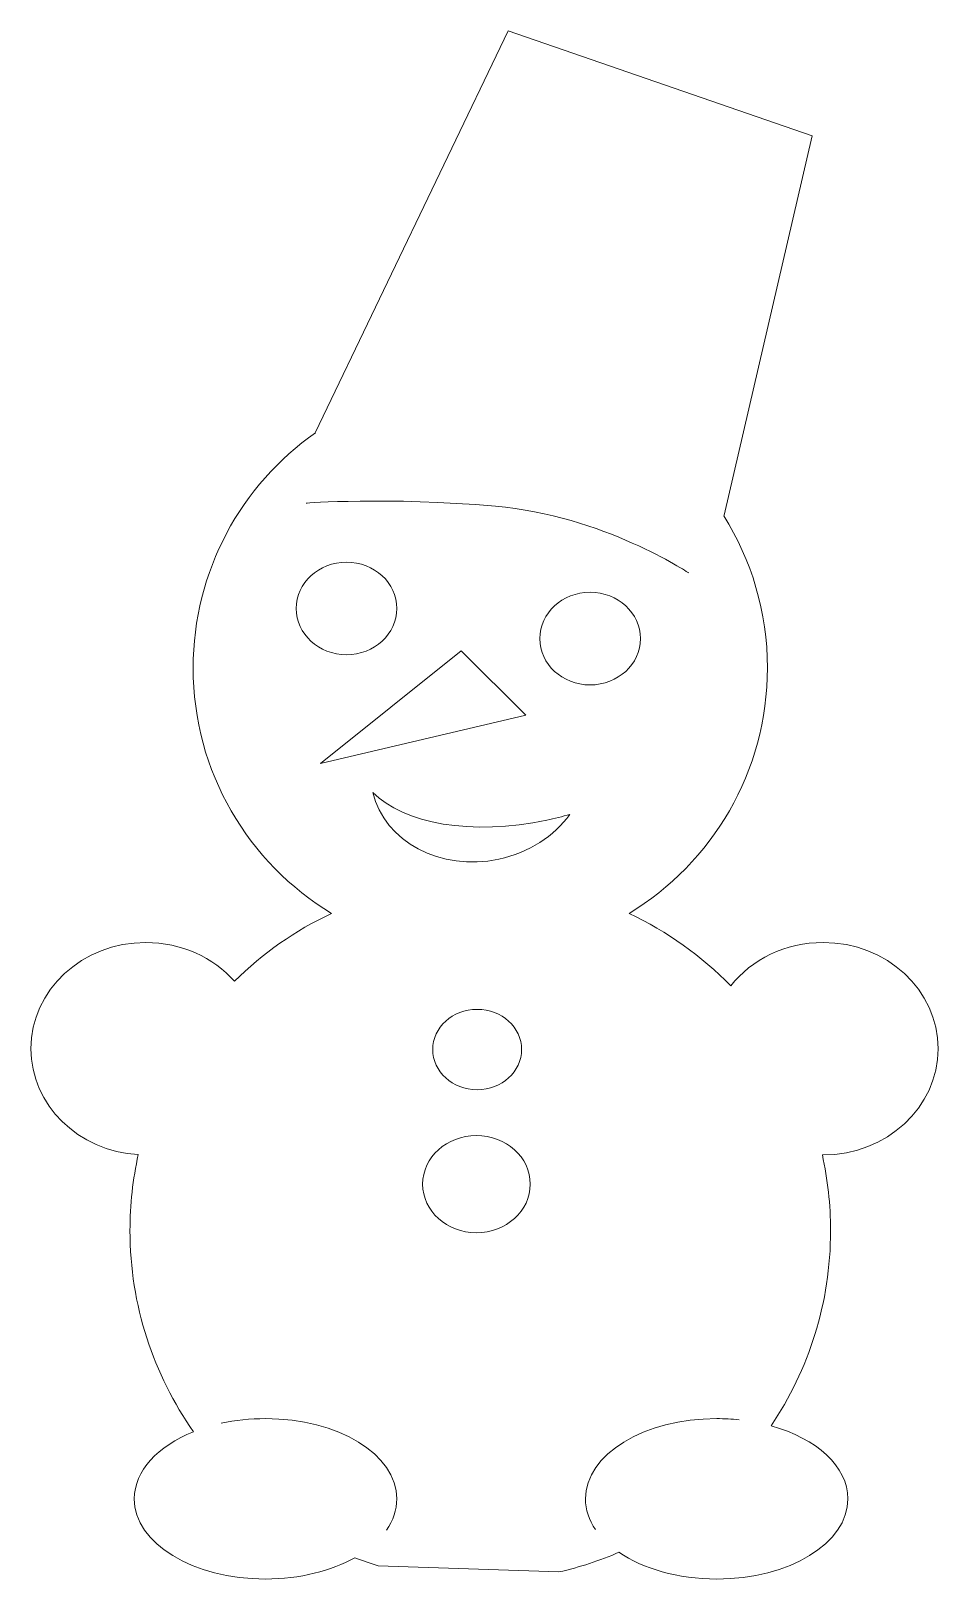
# Model space of a CAD drawing. Header units: centimetres. Extents: x -37 to 30, y -73 to 69.
# Drawn here: x -24.73 to -19.39, y -17.24 to -8.1 of the extents above; entities that cross this region are included whole.
import ezdxf

# ---------------------------------------------------------------- set-up
doc = ezdxf.new("R2010")
doc.units = ezdxf.units.CM
doc.header["$MEASUREMENT"] = 0
doc.layers.add('layer 1', color=7, linetype='Continuous')

msp = doc.modelspace()

# ---------------------------------------------------------------- linework, layer by layer
at = {"layer": 'layer 1', "color": 7, "lineweight": 9}
for points, knots in [([(-20.64837, -10.96376), (-20.48553, -11.2239), (-20.39137, -11.53142), (-20.39137, -11.8609), (-20.39137, -11.8609), (-20.39137, -12.47468), (-20.71809, -13.0123), (-21.20705, -13.30934), (-21.20705, -13.30934), (-20.98215, -13.4151), (-20.77943, -13.56022), (-20.60773, -13.73584), (-20.60773, -13.73584), (-20.48441, -13.58106), (-20.28601, -13.4806), (-20.06225, -13.4806), (-20.06225, -13.4806), (-19.68831, -13.4806), (-19.38505, -13.76112), (-19.38505, -14.107), (-19.38505, -14.107), (-19.38505, -14.4529), (-19.68831, -14.73342), (-20.06225, -14.73342), (-20.06225, -14.73342), (-20.06225, -14.73342), (-20.06741, -14.73336), (-20.06741, -14.73336), (-20.06741, -14.73336), (-20.03569, -14.87722), (-20.01883, -15.02664), (-20.01883, -15.18002), (-20.01883, -15.18002), (-20.01883, -15.60638), (-20.14809, -16.00258), (-20.36947, -16.33166), (-20.36947, -16.33166), (-20.10217, -16.40622), (-19.91631, -16.571), (-19.91631, -16.76226), (-19.91631, -16.76226), (-19.91631, -17.0235), (-20.26299, -17.23536), (-20.69047, -17.23536), (-20.69047, -17.23536), (-20.91959, -17.23536), (-21.12549, -17.17448), (-21.26723, -17.07778), (-21.26723, -17.07778), (-21.38031, -17.12658), (-21.49861, -17.16558), (-21.62107, -17.1937), (-21.62107, -17.1937), (-21.62107, -17.1937), (-22.68777, -17.15656), (-22.68777, -17.15656), (-22.68777, -17.15656), (-22.73429, -17.14238), (-22.78011, -17.1266), (-22.82517, -17.1093), (-22.82517, -17.1093), (-22.96327, -17.18752), (-23.14811, -17.23536), (-23.35121, -17.23536), (-23.35121, -17.23536), (-23.77869, -17.23536), (-24.12537, -17.0235), (-24.12537, -16.76226), (-24.12537, -16.76226), (-24.12537, -16.59692), (-23.98645, -16.45136), (-23.77609, -16.36678), (-23.77609, -16.36678), (-24.01223, -16.03096), (-24.15097, -15.62168), (-24.15097, -15.18002), (-24.15097, -15.18002), (-24.15097, -15.02618), (-24.13401, -14.8763), (-24.10209, -14.73204), (-24.10209, -14.73204), (-24.45535, -14.71088), (-24.73493, -14.4391), (-24.73493, -14.107), (-24.73493, -14.107), (-24.73493, -13.76112), (-24.43167, -13.4806), (-24.05773, -13.4806), (-24.05773, -13.4806), (-23.84733, -13.4806), (-23.65929, -13.56942), (-23.53507, -13.7087), (-23.53507, -13.7087), (-23.36925, -13.54524), (-23.17597, -13.4096), (-22.96275, -13.30934), (-22.96275, -13.30934), (-23.45173, -13.0123), (-23.77843, -12.47468), (-23.77843, -11.8609), (-23.77843, -11.8609), (-23.77843, -11.28754), (-23.49325, -10.78074), (-23.05713, -10.47434), (-23.05713, -10.47434), (-23.05713, -10.47434), (-23.05927, -10.4739), (-23.05927, -10.4739), (-23.05927, -10.4739), (-23.05927, -10.4739), (-21.92021, -8.10364), (-21.92021, -8.10364), (-21.92021, -8.10364), (-21.92021, -8.10364), (-20.12771, -8.72204), (-20.12771, -8.72204), (-20.12771, -8.72204), (-20.12771, -8.72204), (-20.64683, -10.9599), (-20.64683, -10.9599), (-20.64683, -10.9599), (-20.64683, -10.9599), (-20.64799, -10.96384), (-20.64799, -10.96384), (-20.64799, -10.96384), (-20.64799, -10.96384), (-20.64837, -10.96376), (-20.64837, -10.96376)], [0, 0, 0, 0, 0.030303, 0.030303, 0.030303, 0.030303, 0.0606061, 0.0606061, 0.0606061, 0.0606061, 0.0909091, 0.0909091, 0.0909091, 0.0909091, 0.1212121, 0.1212121, 0.1212121, 0.1212121, 0.1515152, 0.1515152, 0.1515152, 0.1515152, 0.1818182, 0.1818182, 0.1818182, 0.1818182, 0.2121212, 0.2121212, 0.2121212, 0.2121212, 0.2424242, 0.2424242, 0.2424242, 0.2424242, 0.2727273, 0.2727273, 0.2727273, 0.2727273, 0.3030303, 0.3030303, 0.3030303, 0.3030303, 0.3333333, 0.3333333, 0.3333333, 0.3333333, 0.3636364, 0.3636364, 0.3636364, 0.3636364, 0.3939394, 0.3939394, 0.3939394, 0.3939394, 0.4242424, 0.4242424, 0.4242424, 0.4242424, 0.4545455, 0.4545455, 0.4545455, 0.4545455, 0.4848485, 0.4848485, 0.4848485, 0.4848485, 0.5151515, 0.5151515, 0.5151515, 0.5151515, 0.5454545, 0.5454545, 0.5454545, 0.5454545, 0.5757576, 0.5757576, 0.5757576, 0.5757576, 0.6060606, 0.6060606, 0.6060606, 0.6060606, 0.6363636, 0.6363636, 0.6363636, 0.6363636, 0.6666667, 0.6666667, 0.6666667, 0.6666667, 0.6969697, 0.6969697, 0.6969697, 0.6969697, 0.7272727, 0.7272727, 0.7272727, 0.7272727, 0.7575758, 0.7575758, 0.7575758, 0.7575758, 0.7878788, 0.7878788, 0.7878788, 0.7878788, 0.8181818, 0.8181818, 0.8181818, 0.8181818, 0.8484848, 0.8484848, 0.8484848, 0.8484848, 0.8787879, 0.8787879, 0.8787879, 0.8787879, 0.9090909, 0.9090909, 0.9090909, 0.9090909, 0.9393939, 0.9393939, 0.9393939, 0.9393939, 1, 1, 1, 1]), ([(-22.87381, -11.2368), (-22.70991, -11.2368), (-22.57697, -11.3591), (-22.57697, -11.5099), (-22.57697, -11.5099), (-22.57697, -11.66068), (-22.70991, -11.78298), (-22.87381, -11.78298), (-22.87381, -11.78298), (-23.03771, -11.78298), (-23.17065, -11.66068), (-23.17065, -11.5099), (-23.17065, -11.5099), (-23.17065, -11.3591), (-23.03771, -11.2368), (-22.87381, -11.2368)], [0, 0, 0, 0, 0.2, 0.2, 0.2, 0.2, 0.4, 0.4, 0.4, 0.4, 0.6, 0.6, 0.6, 0.6, 1, 1, 1, 1]), ([(-21.43709, -11.4149), (-21.27319, -11.4149), (-21.14025, -11.5372), (-21.14025, -11.688), (-21.14025, -11.688), (-21.14025, -11.8388), (-21.27319, -11.9611), (-21.43709, -11.9611), (-21.43709, -11.9611), (-21.60099, -11.9611), (-21.73393, -11.8388), (-21.73393, -11.688), (-21.73393, -11.688), (-21.73393, -11.5372), (-21.60099, -11.4149), (-21.43709, -11.4149)], [0, 0, 0, 0, 0.2, 0.2, 0.2, 0.2, 0.4, 0.4, 0.4, 0.4, 0.6, 0.6, 0.6, 0.6, 1, 1, 1, 1]), ([(-23.02817, -12.42416), (-23.02817, -12.42416), (-22.19701, -11.75924), (-22.19701, -11.75924), (-22.19701, -11.75924), (-22.19701, -11.75924), (-21.81705, -12.1392), (-21.81705, -12.1392), (-21.81705, -12.1392), (-21.81705, -12.1392), (-23.02817, -12.42416), (-23.02817, -12.42416)], [0, 0, 0, 0, 0.25, 0.25, 0.25, 0.25, 0.5, 0.5, 0.5, 0.5, 1, 1, 1, 1]), ([(-21.69293, -12.75922), (-22.13303, -12.85326), (-22.53955, -12.77964), (-22.71815, -12.59504), (-22.71815, -12.59504), (-22.64955, -12.88656), (-22.31975, -13.06272), (-21.97613, -12.9893), (-21.97613, -12.9893), (-21.79681, -12.95098), (-21.64871, -12.8522), (-21.55609, -12.72466), (-21.55609, -12.72466), (-21.60045, -12.73766), (-21.64613, -12.74922), (-21.69293, -12.75922)], [0, 0, 0, 0, 0.2, 0.2, 0.2, 0.2, 0.4, 0.4, 0.4, 0.4, 0.6, 0.6, 0.6, 0.6, 1, 1, 1, 1]), ([(-22.10329, -13.87492), (-21.95847, -13.87492), (-21.84103, -13.981), (-21.84103, -14.1118), (-21.84103, -14.1118), (-21.84103, -14.2426), (-21.95847, -14.34868), (-22.10329, -14.34868), (-22.10329, -14.34868), (-22.24811, -14.34868), (-22.36555, -14.2426), (-22.36555, -14.1118), (-22.36555, -14.1118), (-22.36555, -13.981), (-22.24811, -13.87492), (-22.10329, -13.87492)], [0, 0, 0, 0, 0.2, 0.2, 0.2, 0.2, 0.4, 0.4, 0.4, 0.4, 0.6, 0.6, 0.6, 0.6, 1, 1, 1, 1]), ([(-22.10751, -14.6194), (-21.93233, -14.6194), (-21.79027, -14.74772), (-21.79027, -14.90594), (-21.79027, -14.90594), (-21.79027, -15.06418), (-21.93233, -15.1925), (-22.10751, -15.1925), (-22.10751, -15.1925), (-22.28271, -15.1925), (-22.42477, -15.06418), (-22.42477, -14.90594), (-22.42477, -14.90594), (-22.42477, -14.74772), (-22.28271, -14.6194), (-22.10751, -14.6194)], [0, 0, 0, 0, 0.2, 0.2, 0.2, 0.2, 0.4, 0.4, 0.4, 0.4, 0.6, 0.6, 0.6, 0.6, 1, 1, 1, 1])]:
    msp.add_open_spline(points, degree=3, knots=knots, dxfattribs=at)
at = {"layer": 'layer 1', "color": 242, "lineweight": 9}
for points, knots in [([(-23.11204, -10.88907), (-23.11204, -10.88907), (-22.63249, -10.85126), (-21.99599, -10.90688), (-21.99599, -10.90688), (-21.3595, -10.96251), (-20.8576, -11.29973), (-20.8576, -11.29973)], [0, 0, 0, 0, 0.3333333, 0.3333333, 0.3333333, 0.3333333, 1, 1, 1, 1]), ([(-23.61291, -16.31688), (-23.53119, -16.29894), (-23.44305, -16.28916), (-23.35121, -16.28916), (-23.35121, -16.28916), (-22.92373, -16.28916), (-22.57705, -16.50104), (-22.57705, -16.76226), (-22.57705, -16.76226), (-22.57705, -16.82756), (-22.59873, -16.8898), (-22.63791, -16.9464)], [0, 0, 0, 0, 0.25, 0.25, 0.25, 0.25, 0.5, 0.5, 0.5, 0.5, 1, 1, 1, 1]), ([(-21.40561, -16.94374), (-21.44361, -16.88786), (-21.46463, -16.82656), (-21.46463, -16.76226), (-21.46463, -16.76226), (-21.46463, -16.50104), (-21.11795, -16.28916), (-20.69047, -16.28916), (-20.69047, -16.28916), (-20.64539, -16.28916), (-20.60117, -16.29152), (-20.55823, -16.29604)], [0, 0, 0, 0, 0.25, 0.25, 0.25, 0.25, 0.5, 0.5, 0.5, 0.5, 1, 1, 1, 1])]:
    msp.add_open_spline(points, degree=3, knots=knots, dxfattribs=at)

doc.saveas('drawing.dxf')
